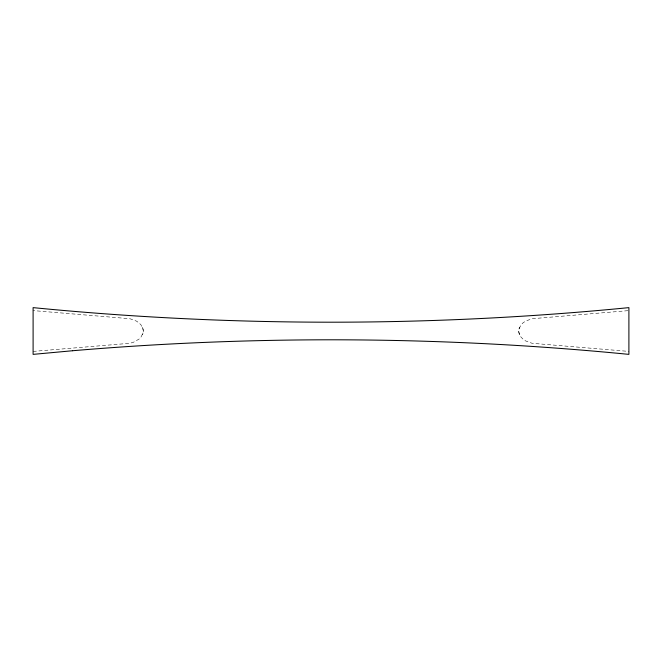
<?xml version="1.0" encoding="UTF-8"?>
<svg xmlns="http://www.w3.org/2000/svg" width="662" height="662" viewBox="0 0 662 662"><rect width="100%" height="100%" fill="white"/><g stroke="black" fill="none" stroke-linecap="round" stroke-linejoin="round"><path stroke-width="0.5" stroke-dasharray="3.31 2.48" d="M33.1 351.414L129.926 343.28L133.319 342.32L138.97 339.151L141.014 337.057L142.851 333.259A6.14 5.941 -90 0 0 142.851 328.741L141.014 324.943L138.97 322.849L136.372 321.078L129.926 318.72L33.1 310.586M627.907 310.677L532.074 318.72L525.628 321.078L523.03 322.849L520.986 324.943L519.149 328.741A6.14 5.941 -90 0 0 519.149 333.259L520.986 337.057L523.03 339.151L525.628 340.922L532.074 343.28L628.9 351.414M142.421 327.268A9.036 9.036 0 0 1 142.421 334.732M519.579 334.732A9.036 9.036 0 0 1 519.579 327.268"/><path stroke-width="0.99" d="M72.605 350.736L33.1 354.369L33.1 307.631C231.071 327.053 430.929 327.053 628.9 307.631L628.9 354.369C444.086 336.23 257.634 335.038 72.605 350.736"/></g></svg>
